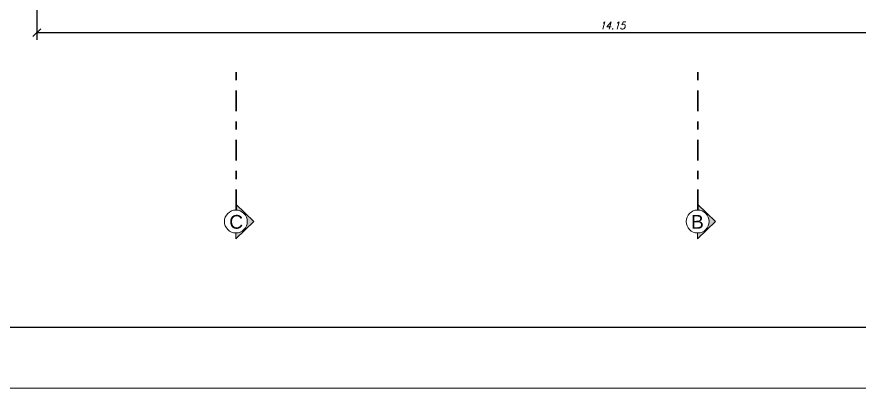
# Model space of a CAD drawing. Header units: millimetres. Extents: x 1865 to 2133, y 1062 to 1142.
# Drawn here: x 1975.54 to 1985.89, y 1061.99 to 1066.55 of the extents above; entities that cross this region are included whole.
import ezdxf

# ---------------------------------------------------------------- set-up
doc = ezdxf.new("R2010")
doc.units = ezdxf.units.MM
doc.header["$PDMODE"] = 35
doc.linetypes.add('DASHDOT', pattern=[25.4, 12.7, -6.35, 0, -6.35])
doc.layers.add('Cota', color=7, linetype='Continuous', lineweight=9)
doc.layers.add('IND', color=7, linetype='Continuous', lineweight=13)
doc.styles.add('arial', font='arial.ttf')
doc.styles.add('romans15', font='romans.shx', dxfattribs={"width": 0.9, "oblique": 15})
doc.dimstyles.new('COTA_50', dxfattribs={"dimscale": 0.5, "dimtxt": 0.181, "dimasz": 0.193, "dimexe": 0.18, "dimexo": 0.15, "dimgap": 0.085, "dimtad": 1, "dimzin": 4, "dimdsep": 46, "dimtxsty": 'romans15', "dimblk1": 'OBLIQUE', "dimblk2": 'OBLIQUE', "dimsah": 1, "dimcen": 0.09, "dimclrd": 256, "dimclre": 256, "dimclrt": 256, "dimadec": 0, "dimazin": 0, "dimtfac": 1, "dimtmove": 2, "dimatfit": 3, "dimldrblk": 'NONE', "dimfxl": 1, "dimtolj": 1, "dimtzin": 1, "dimarcsym": 0})

# ---------------------------------------------------------------- blocks, each defined once
blk = doc.blocks.new('_OBLIQUE')
at = {"color": 0, "linetype": 'ByBlock'}
blk.add_line((-0.5, -0.5), (0.5, 0.5), dxfattribs=at)
blk = doc.blocks.new('*D594')
at = {"layer": 'Cota', "lineweight": -2, "transparency": 16777216}
for p, q in [((1975.781, 1066.704), (1975.781, 1066.27)), ((1989.931, 1066.704), (1989.931, 1066.27)), ((1975.781, 1066.36), (1989.931, 1066.36))]:
    blk.add_line(p, q, dxfattribs=at)
at = {"layer": 'Defpoints', "color": 0, "transparency": 16777216}
for p in [(1975.781, 1066.779), (1989.931, 1066.779), (1989.931, 1066.36)]:
    blk.add_point(p, dxfattribs=at)
at = {"layer": 'Cota', "lineweight": -2, "transparency": 16777216, "xscale": 0.0965, "yscale": 0.0965, "zscale": 0.0965, "rotation": 180}
blk.add_blockref('_OBLIQUE', (1975.781, 1066.36), dxfattribs=at)
at = {"layer": 'Cota', "lineweight": -2, "transparency": 16777216, "xscale": 0.0965, "yscale": 0.0965, "zscale": 0.0965}
blk.add_blockref('_OBLIQUE', (1989.931, 1066.36), dxfattribs=at)
at = {"layer": 'Cota', "transparency": 16777216, "insert": (1982.856, 1066.448), "char_height": 0.0905, "attachment_point": 5, "style": 'romans15'}
blk.add_mtext('\\A1;14.15', dxfattribs=at)
blk = doc.blocks.new('_None')

msp = doc.modelspace()

# ---------------------------------------------------------------- hatches: boundary and pattern name
at = {"layer": 'IND'}
for points in [[(1978.2257, 1064.2492), (1978.2257, 1064.1784, -1.0147776), (1978.2257, 1063.8968), (1978.2257, 1063.826), (1978.4479, 1064.0376)], [(1983.8998, 1064.2492), (1983.8998, 1064.1784, -1.0147776), (1983.8998, 1063.8968), (1983.8998, 1063.826), (1984.122, 1064.0376)]]:
    msp.add_hatch(color=0, dxfattribs=at).paths.add_polyline_path(points)

# ---------------------------------------------------------------- linework, layer by layer
msp.add_line((1958.3419, 1062.7391), (2040.8419, 1062.7391))
at = {"color": 7, "linetype": 'Continuous', "lineweight": 20}
msp.add_line((1956.4669, 1061.9891), (2041.5919, 1061.9891), dxfattribs=at)
at = {"linetype": 'DASHDOT', "lineweight": 30, "ltscale": 0.02}
for points in [[(1978.2298, 1064.1784), (1978.2298, 1065.878)], [(1983.904, 1064.1784), (1983.904, 1065.878)]]:
    msp.add_lwpolyline(points, dxfattribs=at)
at = {"layer": 'IND', "color": 0}
for points in [[(1978.2257, 1064.1784), (1978.2257, 1064.2492), (1978.4479, 1064.0376), (1978.2257, 1063.826), (1978.2257, 1063.8968)], [(1983.8998, 1064.1784), (1983.8998, 1064.2492), (1984.122, 1064.0376), (1983.8998, 1063.826), (1983.8998, 1063.8968)]]:
    msp.add_lwpolyline(points, dxfattribs=at)
for centre in [(1978.2277, 1064.0376), (1983.9019, 1064.0376)]:
    msp.add_circle(centre, 0.1408, dxfattribs=at)

# ---------------------------------------------------------------- texts
at = {"layer": 'IND', "color": 0, "style": 'arial'}
for s, p in [('C', (1978.1472, 1063.9485)), ('B', (1983.8214, 1063.9485))]:
    msp.add_text(s, height=0.1688, rotation=0.46428, dxfattribs=at).set_placement(p)

# ---------------------------------------------------------------- dimensions: what is measured, and where the dimension line sits
at = {"layer": 'Cota'}
dim = msp.add_linear_dim(base=(1989.9308, 1066.3598), p1=(1975.7808, 1066.7793), p2=(1989.9308, 1066.7793), angle=180, dimstyle='COTA_50', dxfattribs=at)
dim.commit()
dim.dimension.update_dxf_attribs({"geometry": '*D594', "text_midpoint": (1982.8558, 1066.4476)})

doc.saveas('drawing.dxf')
